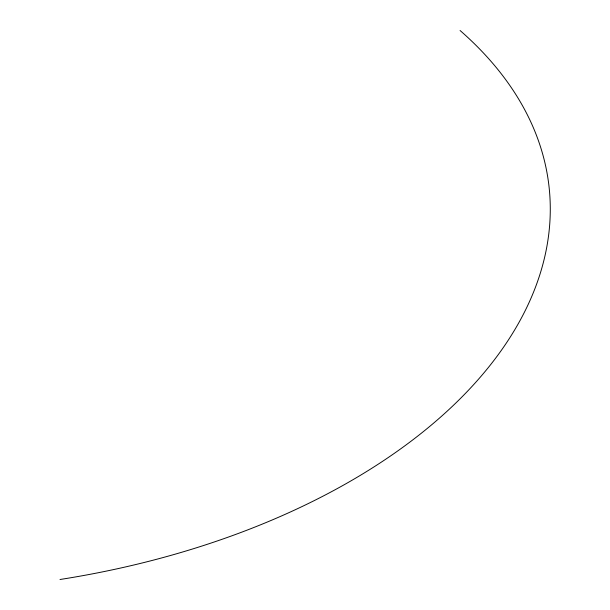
<?xml version="1.0" encoding="UTF-8"?>
<svg xmlns="http://www.w3.org/2000/svg" width="610" height="610" viewBox="0 0 610 610"><rect width="100%" height="100%" fill="white"/><g stroke="black" fill="none" stroke-linecap="round" stroke-linejoin="round"><path stroke-width="0.91" d="M460.07 30.5A584.189 343.514 -5.4 0 1 60.001 579.5"/></g></svg>
